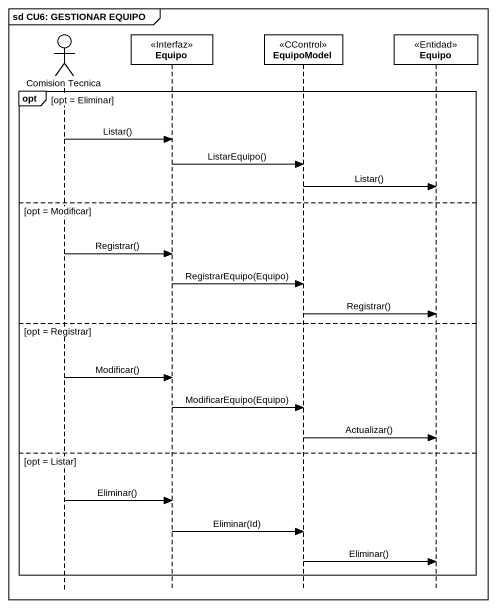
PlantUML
@startuml
mainframe sd CU6: GESTIONAR EQUIPO
hide footbox
actor "Comision Tecnica" as Comision_Tecnica #FFFFFF
participant Equipo <<Interfaz>> #FFFFFF
participant EquipoModel <<CControl>> #FFFFFF
participant "Equipo" as Equipo_2 <<Entidad>> #FFFFFF

opt opt = Eliminar
  Comision_Tecnica -> Equipo : Listar()
  Equipo -> EquipoModel : ListarEquipo()
  EquipoModel -> Equipo_2 : Listar()
else opt = Modificar
  Comision_Tecnica -> Equipo : Registrar()
  Equipo -> EquipoModel : RegistrarEquipo(Equipo)
  EquipoModel -> Equipo_2 : Registrar()
else opt = Registrar
  Comision_Tecnica -> Equipo : Modificar()
  Equipo -> EquipoModel : ModificarEquipo(Equipo)
  EquipoModel -> Equipo_2 : Actualizar()
else opt = Listar
  Comision_Tecnica -> Equipo : Eliminar()
  Equipo -> EquipoModel : Eliminar(Id)
  EquipoModel -> Equipo_2 : Eliminar()
end
@enduml
